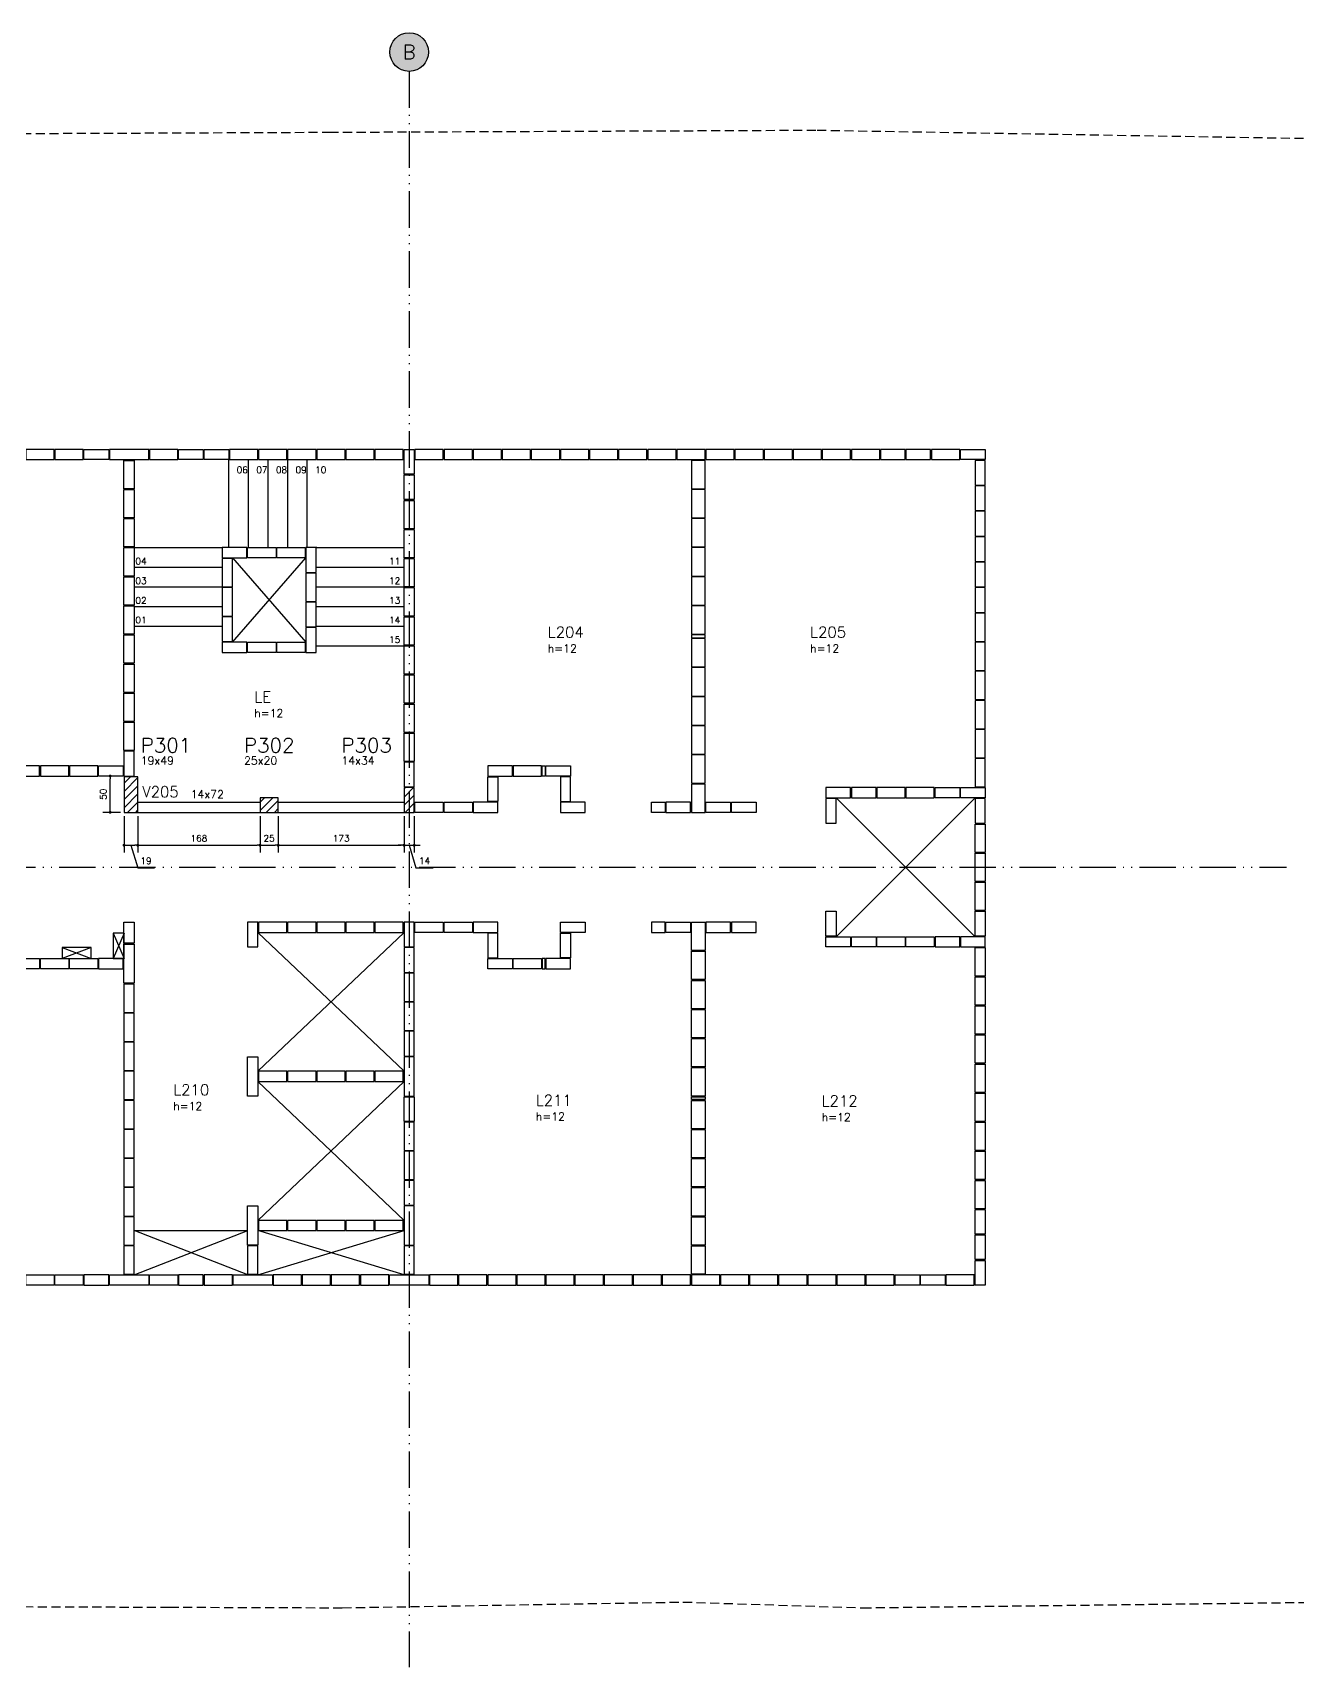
# Model space of a CAD drawing. Extents: x -15987 to 10579, y -7737 to -1189.
# Drawn here: x 7949 to 9688, y -7689 to -5442 of the extents above; entities that cross this region are included whole.
import ezdxf
from ezdxf.enums import TextEntityAlignment as Align

# ---------------------------------------------------------------- set-up
doc = ezdxf.new("R2010")
doc.units = 0
doc.header["$LTSCALE"] = 25
doc.linetypes.add('DASHED2', pattern=[0.375, 0.25, -0.125])
doc.linetypes.add('ESTILO_TQS_0004', pattern=[3.3, 2, -0.4, 0.05, -0.4, 0.05, -0.4])
for name, color, linetype in [('241', 2, 'Continuous'), ('COTA', 1, 'Continuous'), ('EIXOS', 1, 'ESTILO_TQS_0004'), ('H4', 254, 'Continuous'), ('IND-EIXOS', 2, 'Continuous'), ('L-D', 2, 'Continuous'), ('L-N', 4, 'Continuous'), ('Linha_fina', 1, 'Continuous'), ('P-D', 2, 'Continuous'), ('P-S', 5, 'Continuous'), ('Pena_1', 1, 'Continuous'), ('PIL-N', 4, 'Continuous'), ('PROJ', 252, 'Continuous'), ('T1', 2, 'Continuous'), ('TERRENO', 1, 'DASHED2'), ('TEXT-EIXOS', 3, 'Continuous'), ('VIG-D', 2, 'Continuous'), ('VIG-N', 4, 'Continuous'), ('VIGA', 3, 'Continuous')]:
    doc.layers.add(name, color=color, linetype=linetype)
doc.styles.add('COTA', font='romans.shx')
doc.styles.get("Standard").update_dxf_attribs({"font": 'romans.shx'})
doc.styles.add('Texto1', font='romans.shx', dxfattribs={"height": 9})
doc.dimstyles.new('forma', dxfattribs={"dimscale": 5, "dimtxt": 1.8, "dimasz": 0.8, "dimexe": 2, "dimexo": 1, "dimgap": 1, "dimtad": 1, "dimdec": 1, "dimzin": 9, "dimtxsty": 'COTA', "dimblk1": 'DOT', "dimblk2": 'DOT', "dimsah": 1, "dimcen": 0, "dimdle": 1, "dimclrd": 256, "dimclre": 256, "dimclrt": 2, "dimadec": 0, "dimazin": 0, "dimtfac": 1, "dimtdec": 0, "dimtmove": 0, "dimatfit": 3, "dimfxl": 1, "dimtolj": 1, "dimtzin": 0, "dimarcsym": 0})

# ---------------------------------------------------------------- blocks, each defined once
blk = doc.blocks.new('A$Cfd6049db')
at = {"layer": 'PROJ'}
for points in [[(-1750.9, -408), (-1711.9, -408), (-1711.9, -394), (-1750.9, -394), (-1750.9, -408)], [(-1710.9, -408), (-1671.9, -408), (-1671.9, -394), (-1710.9, -394), (-1710.9, -408)], [(-1636.9, -408), (-1670.9, -408), (-1670.9, -394), (-1636.9, -394), (-1636.9, -408)], [(-1581.9, -394), (-1635.9, -394), (-1635.9, -408), (-1581.9, -408), (-1581.9, -394)], [(-1580.9, -408), (-1541.9, -408), (-1541.9, -394), (-1580.9, -394), (-1580.9, -408)], [(-1506.9, -408), (-1540.9, -408), (-1540.9, -394), (-1506.9, -394), (-1506.9, -408)], [(-1471.9, -408), (-1505.9, -408), (-1505.9, -394), (-1471.9, -394), (-1471.9, -408)], [(-1470.9, -408), (-1431.9, -408), (-1431.9, -394), (-1470.9, -394), (-1470.9, -408)], [(-1430.9, -408), (-1391.9, -408), (-1391.9, -394), (-1430.9, -394), (-1430.9, -408)], [(-1390.9, -408), (-1351.9, -408), (-1351.9, -394), (-1390.9, -394), (-1390.9, -408)], [(-1350.9, -408), (-1311.9, -408), (-1311.9, -394), (-1350.9, -394), (-1350.9, -408)], [(-1310.9, -408), (-1271.9, -408), (-1271.9, -394), (-1310.9, -394), (-1310.9, -408)], [(-1270.9, -408), (-1231.9, -408), (-1231.9, -394), (-1270.9, -394), (-1270.9, -408)], [(-1216.9, -394), (-1216.9, -428), (-1230.9, -428), (-1230.9, -394), (-1216.9, -394)], [(-1215.9, -408), (-1176.9, -408), (-1176.9, -394), (-1215.9, -394), (-1215.9, -408)], [(-1175.9, -408), (-1136.9, -408), (-1136.9, -394), (-1175.9, -394), (-1175.9, -408)], [(-1135.9, -408), (-1096.9, -408), (-1096.9, -394), (-1135.9, -394), (-1135.9, -408)], [(-1095.9, -408), (-1056.9, -408), (-1056.9, -394), (-1095.9, -394), (-1095.9, -408)], [(-1055.9, -408), (-1016.9, -408), (-1016.9, -394), (-1055.9, -394), (-1055.9, -408)], [(-1015.9, -408), (-976.9, -408), (-976.9, -394), (-1015.9, -394), (-1015.9, -408)], [(-975.9, -408), (-936.9, -408), (-936.9, -394), (-975.9, -394), (-975.9, -408)], [(-935.9, -408), (-896.9, -408), (-896.9, -394), (-935.9, -394), (-935.9, -408)], [(-895.9, -408), (-856.9, -408), (-856.9, -394), (-895.9, -394), (-895.9, -408)], [(-855.9, -408), (-816.9, -408), (-816.9, -394), (-855.9, -394), (-855.9, -408)], [(-815.9, -408), (-776.9, -408), (-776.9, -394), (-815.9, -394), (-815.9, -408)], [(-775.9, -408), (-736.9, -408), (-736.9, -394), (-775.9, -394), (-775.9, -408)], [(-735.9, -408), (-696.9, -408), (-696.9, -394), (-735.9, -394), (-735.9, -408)], [(-695.9, -408), (-656.9, -408), (-656.9, -394), (-695.9, -394), (-695.9, -408)], [(-655.9, -408), (-616.9, -408), (-616.9, -394), (-655.9, -394), (-655.9, -408)], [(-615.9, -408), (-576.9, -408), (-576.9, -394), (-615.9, -394), (-615.9, -408)], [(-575.9, -408), (-541.9, -408), (-541.9, -394), (-575.9, -394), (-575.9, -408)], [(-540.9, -408), (-506.9, -408), (-506.9, -394), (-540.9, -394), (-540.9, -408)], [(-505.9, -408), (-466.9, -408), (-466.9, -394), (-505.9, -394), (-505.9, -408)], [(-431.9, -408), (-465.9, -408), (-465.9, -394), (-431.9, -394), (-431.9, -408)], [(-1615.9, -448), (-1615.9, -409), (-1601.9, -409), (-1601.9, -448), (-1615.9, -448)], [(-835.9, -409), (-835.9, -448), (-816.9, -448), (-816.9, -409), (-835.9, -409)], [(-431.9, -443), (-431.9, -409), (-445.9, -409), (-445.9, -443), (-431.9, -443)], [(-1615.9, -488), (-1615.9, -449), (-1601.9, -449), (-1601.9, -488), (-1615.9, -488)], [(-1216.9, -429), (-1216.9, -463), (-1230.9, -463), (-1230.9, -429), (-1216.9, -429)], [(-835.9, -449), (-835.9, -488), (-816.9, -488), (-816.9, -449), (-835.9, -449)], [(-431.9, -478), (-431.9, -444), (-445.9, -444), (-445.9, -478), (-431.9, -478)], [(-1230.9, -503), (-1230.9, -464), (-1216.9, -464), (-1216.9, -503), (-1230.9, -503)], [(-1615.9, -528), (-1615.9, -489), (-1601.9, -489), (-1601.9, -528), (-1615.9, -528)], [(-835.9, -489), (-835.9, -528), (-816.9, -528), (-816.9, -489), (-835.9, -489)], [(-431.9, -513), (-431.9, -479), (-445.9, -479), (-445.9, -513), (-431.9, -513)], [(-1230.9, -543), (-1230.9, -504), (-1216.9, -504), (-1216.9, -543), (-1230.9, -543)], [(-431.9, -548), (-431.9, -514), (-445.9, -514), (-445.9, -548), (-431.9, -548)], [(-1615.9, -568), (-1615.9, -529), (-1601.9, -529), (-1601.9, -568), (-1615.9, -568)], [(-1480.9, -543), (-1446.9, -543), (-1446.9, -529), (-1480.9, -529), (-1480.9, -543)], [(-1445.9, -529), (-1406.9, -529), (-1406.9, -543), (-1445.9, -543), (-1445.9, -529)], [(-1405.9, -529), (-1366.9, -529), (-1366.9, -543), (-1405.9, -543), (-1405.9, -529)], [(-1365.9, -529), (-1365.9, -563), (-1351.9, -563), (-1351.9, -529), (-1365.9, -529)], [(-835.9, -529), (-835.9, -568), (-816.9, -568), (-816.9, -529), (-835.9, -529)], [(-1466.9, -583), (-1466.9, -544), (-1480.9, -544), (-1480.9, -583), (-1466.9, -583)], [(-1230.9, -583), (-1230.9, -544), (-1216.9, -544), (-1216.9, -583), (-1230.9, -583)], [(-431.9, -583), (-431.9, -549), (-445.9, -549), (-445.9, -583), (-431.9, -583)], [(-1615.9, -608), (-1615.9, -569), (-1601.9, -569), (-1601.9, -608), (-1615.9, -608)], [(-1466.9, -623), (-1466.9, -584), (-1480.9, -584), (-1480.9, -623), (-1466.9, -623)], [(-1351.9, -603), (-1351.9, -564), (-1365.9, -564), (-1365.9, -603), (-1351.9, -603)], [(-1230.9, -623), (-1230.9, -584), (-1216.9, -584), (-1216.9, -623), (-1230.9, -623)], [(-835.9, -569), (-835.9, -608), (-816.9, -608), (-816.9, -569), (-835.9, -569)], [(-431.9, -618), (-431.9, -584), (-445.9, -584), (-445.9, -618), (-431.9, -618)], [(-1351.9, -638), (-1351.9, -604), (-1365.9, -604), (-1365.9, -638), (-1351.9, -638)], [(-1615.9, -648), (-1615.9, -609), (-1601.9, -609), (-1601.9, -648), (-1615.9, -648)], [(-1480.9, -624), (-1480.9, -658), (-1466.9, -658), (-1466.9, -624), (-1480.9, -624)], [(-1230.9, -663), (-1230.9, -624), (-1216.9, -624), (-1216.9, -663), (-1230.9, -663)], [(-835.9, -609), (-835.9, -648), (-816.9, -648), (-816.9, -609), (-835.9, -609)], [(-445.9, -619), (-445.9, -658), (-431.9, -658), (-431.9, -619), (-445.9, -619)], [(-1615.9, -688), (-1615.9, -649), (-1601.9, -649), (-1601.9, -688), (-1615.9, -688)], [(-1351.9, -673), (-1351.9, -639), (-1365.9, -639), (-1365.9, -673), (-1351.9, -673)], [(-816.9, -653), (-816.9, -649), (-835.9, -649), (-835.9, -653), (-816.9, -653)], [(-1480.9, -673), (-1446.9, -673), (-1446.9, -659), (-1480.9, -659), (-1480.9, -673)], [(-1445.9, -659), (-1406.9, -659), (-1406.9, -673), (-1445.9, -673), (-1445.9, -659)], [(-1405.9, -659), (-1366.9, -659), (-1366.9, -673), (-1405.9, -673), (-1405.9, -659)], [(-1230.9, -703), (-1230.9, -664), (-1216.9, -664), (-1216.9, -703), (-1230.9, -703)], [(-835.9, -654), (-835.9, -693), (-816.9, -693), (-816.9, -654), (-835.9, -654)], [(-445.9, -659), (-445.9, -698), (-431.9, -698), (-431.9, -659), (-445.9, -659)], [(-1615.9, -728), (-1615.9, -689), (-1601.9, -689), (-1601.9, -728), (-1615.9, -728)], [(-835.9, -694), (-835.9, -733), (-816.9, -733), (-816.9, -694), (-835.9, -694)], [(-1230.9, -743), (-1230.9, -704), (-1216.9, -704), (-1216.9, -743), (-1230.9, -743)], [(-445.9, -699), (-445.9, -738), (-431.9, -738), (-431.9, -699), (-445.9, -699)], [(-1615.9, -768), (-1615.9, -729), (-1601.9, -729), (-1601.9, -768), (-1615.9, -768)], [(-835.9, -734), (-835.9, -773), (-816.9, -773), (-816.9, -734), (-835.9, -734)], [(-445.9, -739), (-445.9, -778), (-431.9, -778), (-431.9, -739), (-445.9, -739)], [(-1230.9, -783), (-1230.9, -744), (-1216.9, -744), (-1216.9, -783), (-1230.9, -783)], [(-1615.9, -808), (-1615.9, -769), (-1601.9, -769), (-1601.9, -808), (-1615.9, -808)], [(-1230.9, -823), (-1230.9, -784), (-1216.9, -784), (-1216.9, -823), (-1230.9, -823)], [(-835.9, -774), (-835.9, -813), (-816.9, -813), (-816.9, -774), (-835.9, -774)], [(-445.9, -779), (-445.9, -818), (-431.9, -818), (-431.9, -779), (-445.9, -779)], [(-1615.9, -809), (-1615.9, -843), (-1601.9, -843), (-1601.9, -809), (-1615.9, -809)], [(-1731.9, -829), (-1770.9, -829), (-1770.9, -843), (-1731.9, -843), (-1731.9, -829)], [(-1691.9, -829), (-1730.9, -829), (-1730.9, -843), (-1691.9, -843), (-1691.9, -829)], [(-1651.9, -829), (-1690.9, -829), (-1690.9, -843), (-1651.9, -843), (-1651.9, -829)], [(-1650.9, -829), (-1616.9, -829), (-1616.9, -843), (-1650.9, -843), (-1650.9, -829)], [(-1216.9, -858), (-1216.9, -824), (-1230.9, -824), (-1230.9, -858), (-1216.9, -858)], [(-1115.9, -843), (-1081.9, -843), (-1081.9, -829), (-1115.9, -829), (-1115.9, -843)], [(-1080.9, -843), (-1041.9, -843), (-1041.9, -829), (-1080.9, -829), (-1080.9, -843)], [(-1040.9, -829), (-1036.9, -829), (-1036.9, -843), (-1040.9, -843), (-1040.9, -829)], [(-1001.9, -843), (-1035.9, -843), (-1035.9, -829), (-1001.9, -829), (-1001.9, -843)], [(-835.9, -814), (-835.9, -853), (-816.9, -853), (-816.9, -814), (-835.9, -814)], [(-445.9, -819), (-445.9, -858), (-431.9, -858), (-431.9, -819), (-445.9, -819)], [(-1115.9, -878), (-1115.9, -844), (-1101.9, -844), (-1101.9, -878), (-1115.9, -878)], [(-1001.9, -878), (-1001.9, -844), (-1015.9, -844), (-1015.9, -878), (-1001.9, -878)], [(-835.9, -854), (-835.9, -893), (-816.9, -893), (-816.9, -854), (-835.9, -854)], [(-650.9, -873), (-616.9, -873), (-616.9, -859), (-650.9, -859), (-650.9, -873)], [(-636.9, -908), (-636.9, -874), (-650.9, -874), (-650.9, -908), (-636.9, -908)], [(-615.9, -873), (-581.9, -873), (-581.9, -859), (-615.9, -859), (-615.9, -873)], [(-580.9, -873), (-541.9, -873), (-541.9, -859), (-580.9, -859), (-580.9, -873)], [(-540.9, -873), (-501.9, -873), (-501.9, -859), (-540.9, -859), (-540.9, -873)], [(-466.9, -873), (-500.9, -873), (-500.9, -859), (-466.9, -859), (-466.9, -873)], [(-431.9, -873), (-465.9, -873), (-465.9, -859), (-431.9, -859), (-431.9, -873)], [(-431.9, -908), (-431.9, -874), (-445.9, -874), (-445.9, -908), (-431.9, -908)], [(-1215.9, -879), (-1176.9, -879), (-1176.9, -893), (-1215.9, -893), (-1215.9, -879)], [(-1175.9, -879), (-1136.9, -879), (-1136.9, -893), (-1175.9, -893), (-1175.9, -879)], [(-1101.9, -879), (-1135.9, -879), (-1135.9, -893), (-1101.9, -893), (-1101.9, -879)], [(-1015.9, -893), (-981.9, -893), (-981.9, -879), (-1015.9, -879), (-1015.9, -893)], [(-890.9, -879), (-871.9, -879), (-871.9, -893), (-890.9, -893), (-890.9, -879)], [(-870.9, -893), (-836.9, -893), (-836.9, -879), (-870.9, -879), (-870.9, -893)], [(-781.9, -893), (-815.9, -893), (-815.9, -879), (-781.9, -879), (-781.9, -893)], [(-746.9, -893), (-780.9, -893), (-780.9, -879), (-746.9, -879), (-746.9, -893)], [(-445.9, -948), (-445.9, -909), (-431.9, -909), (-431.9, -948), (-445.9, -948)], [(-445.9, -988), (-445.9, -949), (-431.9, -949), (-431.9, -988), (-445.9, -988)], [(-445.9, -1028), (-445.9, -989), (-431.9, -989), (-431.9, -1028), (-445.9, -1028)], [(-636.9, -1029), (-636.9, -1063), (-650.9, -1063), (-650.9, -1029), (-636.9, -1029)], [(-431.9, -1029), (-431.9, -1063), (-445.9, -1063), (-445.9, -1029), (-431.9, -1029)], [(-1615.9, -1073), (-1615.9, -1044), (-1601.9, -1044), (-1601.9, -1073), (-1615.9, -1073)], [(-1445.9, -1044), (-1445.9, -1078), (-1431.9, -1078), (-1431.9, -1044), (-1445.9, -1044)], [(-1391.9, -1044), (-1430.9, -1044), (-1430.9, -1058), (-1391.9, -1058), (-1391.9, -1044)], [(-1351.9, -1044), (-1390.9, -1044), (-1390.9, -1058), (-1351.9, -1058), (-1351.9, -1044)], [(-1311.9, -1044), (-1350.9, -1044), (-1350.9, -1058), (-1311.9, -1058), (-1311.9, -1044)], [(-1271.9, -1044), (-1310.9, -1044), (-1310.9, -1058), (-1271.9, -1058), (-1271.9, -1044)], [(-1231.9, -1044), (-1270.9, -1044), (-1270.9, -1058), (-1231.9, -1058), (-1231.9, -1044)], [(-1230.9, -1044), (-1230.9, -1078), (-1216.9, -1078), (-1216.9, -1044), (-1230.9, -1044)], [(-1215.9, -1044), (-1176.9, -1044), (-1176.9, -1058), (-1215.9, -1058), (-1215.9, -1044)], [(-1175.9, -1044), (-1136.9, -1044), (-1136.9, -1058), (-1175.9, -1058), (-1175.9, -1044)], [(-1101.9, -1044), (-1135.9, -1044), (-1135.9, -1058), (-1101.9, -1058), (-1101.9, -1044)], [(-1015.9, -1044), (-981.9, -1044), (-981.9, -1058), (-1015.9, -1058), (-1015.9, -1044)], [(-890.9, -1058), (-871.9, -1058), (-871.9, -1044), (-890.9, -1044), (-890.9, -1058)], [(-870.9, -1044), (-836.9, -1044), (-836.9, -1058), (-870.9, -1058), (-870.9, -1044)], [(-835.9, -1083), (-835.9, -1044), (-816.9, -1044), (-816.9, -1083), (-835.9, -1083)], [(-781.9, -1044), (-815.9, -1044), (-815.9, -1058), (-781.9, -1058), (-781.9, -1044)], [(-746.9, -1044), (-780.9, -1044), (-780.9, -1058), (-746.9, -1058), (-746.9, -1044)], [(-1615.9, -1128), (-1615.9, -1074), (-1601.9, -1074), (-1601.9, -1128), (-1615.9, -1128)], [(-1115.9, -1059), (-1115.9, -1093), (-1101.9, -1093), (-1101.9, -1059), (-1115.9, -1059)], [(-1001.9, -1059), (-1001.9, -1093), (-1015.9, -1093), (-1015.9, -1059), (-1001.9, -1059)], [(-650.9, -1064), (-616.9, -1064), (-616.9, -1078), (-650.9, -1078), (-650.9, -1064)], [(-615.9, -1064), (-581.9, -1064), (-581.9, -1078), (-615.9, -1078), (-615.9, -1064)], [(-580.9, -1064), (-541.9, -1064), (-541.9, -1078), (-580.9, -1078), (-580.9, -1064)], [(-540.9, -1064), (-501.9, -1064), (-501.9, -1078), (-540.9, -1078), (-540.9, -1064)], [(-466.9, -1064), (-500.9, -1064), (-500.9, -1078), (-466.9, -1078), (-466.9, -1064)], [(-431.9, -1064), (-465.9, -1064), (-465.9, -1078), (-431.9, -1078), (-431.9, -1064)], [(-1731.9, -1108), (-1770.9, -1108), (-1770.9, -1094), (-1731.9, -1094), (-1731.9, -1108)], [(-1691.9, -1108), (-1730.9, -1108), (-1730.9, -1094), (-1691.9, -1094), (-1691.9, -1108)], [(-1651.9, -1108), (-1690.9, -1108), (-1690.9, -1094), (-1651.9, -1094), (-1651.9, -1108)], [(-1650.9, -1108), (-1616.9, -1108), (-1616.9, -1094), (-1650.9, -1094), (-1650.9, -1108)], [(-1230.9, -1079), (-1230.9, -1113), (-1216.9, -1113), (-1216.9, -1079), (-1230.9, -1079)], [(-1115.9, -1094), (-1081.9, -1094), (-1081.9, -1108), (-1115.9, -1108), (-1115.9, -1094)], [(-1080.9, -1094), (-1041.9, -1094), (-1041.9, -1108), (-1080.9, -1108), (-1080.9, -1094)], [(-1040.9, -1108), (-1036.9, -1108), (-1036.9, -1094), (-1040.9, -1094), (-1040.9, -1108)], [(-1001.9, -1094), (-1035.9, -1094), (-1035.9, -1108), (-1001.9, -1108), (-1001.9, -1094)], [(-835.9, -1123), (-835.9, -1084), (-816.9, -1084), (-816.9, -1123), (-835.9, -1123)], [(-445.9, -1118), (-445.9, -1079), (-431.9, -1079), (-431.9, -1118), (-445.9, -1118)], [(-1230.9, -1114), (-1230.9, -1153), (-1216.9, -1153), (-1216.9, -1114), (-1230.9, -1114)], [(-445.9, -1158), (-445.9, -1119), (-431.9, -1119), (-431.9, -1158), (-445.9, -1158)], [(-1615.9, -1129), (-1615.9, -1168), (-1601.9, -1168), (-1601.9, -1129), (-1615.9, -1129)], [(-835.9, -1163), (-835.9, -1124), (-816.9, -1124), (-816.9, -1163), (-835.9, -1163)], [(-1230.9, -1154), (-1230.9, -1193), (-1216.9, -1193), (-1216.9, -1154), (-1230.9, -1154)], [(-835.9, -1203), (-835.9, -1164), (-816.9, -1164), (-816.9, -1203), (-835.9, -1203)], [(-445.9, -1198), (-445.9, -1159), (-431.9, -1159), (-431.9, -1198), (-445.9, -1198)], [(-1615.9, -1169), (-1615.9, -1208), (-1601.9, -1208), (-1601.9, -1169), (-1615.9, -1169)], [(-1615.9, -1209), (-1615.9, -1248), (-1601.9, -1248), (-1601.9, -1209), (-1615.9, -1209)], [(-1230.9, -1194), (-1230.9, -1228), (-1216.9, -1228), (-1216.9, -1194), (-1230.9, -1194)], [(-835.9, -1243), (-835.9, -1204), (-816.9, -1204), (-816.9, -1243), (-835.9, -1243)], [(-445.9, -1238), (-445.9, -1199), (-431.9, -1199), (-431.9, -1238), (-445.9, -1238)], [(-1431.9, -1229), (-1431.9, -1283), (-1445.9, -1283), (-1445.9, -1229), (-1431.9, -1229)], [(-1230.9, -1229), (-1230.9, -1283), (-1216.9, -1283), (-1216.9, -1229), (-1230.9, -1229)], [(-1615.9, -1249), (-1615.9, -1288), (-1601.9, -1288), (-1601.9, -1249), (-1615.9, -1249)], [(-1391.9, -1249), (-1430.9, -1249), (-1430.9, -1263), (-1391.9, -1263), (-1391.9, -1249)], [(-1351.9, -1249), (-1390.9, -1249), (-1390.9, -1263), (-1351.9, -1263), (-1351.9, -1249)], [(-1311.9, -1249), (-1350.9, -1249), (-1350.9, -1263), (-1311.9, -1263), (-1311.9, -1249)], [(-1271.9, -1249), (-1310.9, -1249), (-1310.9, -1263), (-1271.9, -1263), (-1271.9, -1249)], [(-1231.9, -1249), (-1270.9, -1249), (-1270.9, -1263), (-1231.9, -1263), (-1231.9, -1249)], [(-835.9, -1283), (-835.9, -1244), (-816.9, -1244), (-816.9, -1283), (-835.9, -1283)], [(-445.9, -1278), (-445.9, -1239), (-431.9, -1239), (-431.9, -1278), (-445.9, -1278)], [(-445.9, -1318), (-445.9, -1279), (-431.9, -1279), (-431.9, -1318), (-445.9, -1318)], [(-1615.9, -1289), (-1615.9, -1328), (-1601.9, -1328), (-1601.9, -1289), (-1615.9, -1289)], [(-1230.9, -1318), (-1230.9, -1284), (-1216.9, -1284), (-1216.9, -1318), (-1230.9, -1318)], [(-816.9, -1284), (-816.9, -1288), (-835.9, -1288), (-835.9, -1284), (-816.9, -1284)], [(-835.9, -1328), (-835.9, -1289), (-816.9, -1289), (-816.9, -1328), (-835.9, -1328)], [(-1230.9, -1319), (-1230.9, -1358), (-1216.9, -1358), (-1216.9, -1319), (-1230.9, -1319)], [(-445.9, -1358), (-445.9, -1319), (-431.9, -1319), (-431.9, -1358), (-445.9, -1358)], [(-1615.9, -1329), (-1615.9, -1368), (-1601.9, -1368), (-1601.9, -1329), (-1615.9, -1329)], [(-835.9, -1368), (-835.9, -1329), (-816.9, -1329), (-816.9, -1368), (-835.9, -1368)], [(-1615.9, -1369), (-1615.9, -1408), (-1601.9, -1408), (-1601.9, -1369), (-1615.9, -1369)], [(-1230.9, -1359), (-1230.9, -1398), (-1216.9, -1398), (-1216.9, -1359), (-1230.9, -1359)], [(-835.9, -1408), (-835.9, -1369), (-816.9, -1369), (-816.9, -1408), (-835.9, -1408)], [(-445.9, -1398), (-445.9, -1359), (-431.9, -1359), (-431.9, -1398), (-445.9, -1398)], [(-1615.9, -1409), (-1615.9, -1448), (-1601.9, -1448), (-1601.9, -1409), (-1615.9, -1409)], [(-1230.9, -1399), (-1230.9, -1433), (-1216.9, -1433), (-1216.9, -1399), (-1230.9, -1399)], [(-835.9, -1448), (-835.9, -1409), (-816.9, -1409), (-816.9, -1448), (-835.9, -1448)], [(-445.9, -1438), (-445.9, -1399), (-431.9, -1399), (-431.9, -1438), (-445.9, -1438)], [(-1431.9, -1434), (-1431.9, -1488), (-1445.9, -1488), (-1445.9, -1434), (-1431.9, -1434)], [(-1230.9, -1434), (-1230.9, -1488), (-1216.9, -1488), (-1216.9, -1434), (-1230.9, -1434)], [(-1615.9, -1449), (-1615.9, -1488), (-1601.9, -1488), (-1601.9, -1449), (-1615.9, -1449)], [(-1391.9, -1454), (-1430.9, -1454), (-1430.9, -1468), (-1391.9, -1468), (-1391.9, -1454)], [(-1351.9, -1454), (-1390.9, -1454), (-1390.9, -1468), (-1351.9, -1468), (-1351.9, -1454)], [(-1311.9, -1454), (-1350.9, -1454), (-1350.9, -1468), (-1311.9, -1468), (-1311.9, -1454)], [(-1271.9, -1454), (-1310.9, -1454), (-1310.9, -1468), (-1271.9, -1468), (-1271.9, -1454)], [(-1231.9, -1454), (-1270.9, -1454), (-1270.9, -1468), (-1231.9, -1468), (-1231.9, -1454)], [(-835.9, -1488), (-835.9, -1449), (-816.9, -1449), (-816.9, -1488), (-835.9, -1488)], [(-445.9, -1473), (-445.9, -1439), (-431.9, -1439), (-431.9, -1473), (-445.9, -1473)], [(-445.9, -1508), (-445.9, -1474), (-431.9, -1474), (-431.9, -1508), (-445.9, -1508)], [(-1615.9, -1489), (-1615.9, -1528), (-1601.9, -1528), (-1601.9, -1489), (-1615.9, -1489)], [(-1445.9, -1489), (-1445.9, -1528), (-1431.9, -1528), (-1431.9, -1489), (-1445.9, -1489)], [(-1230.9, -1489), (-1230.9, -1528), (-1216.9, -1528), (-1216.9, -1489), (-1230.9, -1489)], [(-835.9, -1528), (-835.9, -1489), (-816.9, -1489), (-816.9, -1528), (-835.9, -1528)], [(-445.9, -1543), (-445.9, -1509), (-431.9, -1509), (-431.9, -1543), (-445.9, -1543)], [(-1750.9, -1529), (-1711.9, -1529), (-1711.9, -1543), (-1750.9, -1543), (-1750.9, -1529)], [(-1710.9, -1529), (-1671.9, -1529), (-1671.9, -1543), (-1710.9, -1543), (-1710.9, -1529)], [(-1636.9, -1529), (-1670.9, -1529), (-1670.9, -1543), (-1636.9, -1543), (-1636.9, -1529)], [(-1581.9, -1543), (-1635.9, -1543), (-1635.9, -1529), (-1581.9, -1529), (-1581.9, -1543)], [(-1580.9, -1529), (-1541.9, -1529), (-1541.9, -1543), (-1580.9, -1543), (-1580.9, -1529)], [(-1506.9, -1529), (-1540.9, -1529), (-1540.9, -1543), (-1506.9, -1543), (-1506.9, -1529)], [(-1466.9, -1529), (-1505.9, -1529), (-1505.9, -1543), (-1466.9, -1543), (-1466.9, -1529)], [(-1411.9, -1543), (-1465.9, -1543), (-1465.9, -1529), (-1411.9, -1529), (-1411.9, -1543)], [(-1371.9, -1529), (-1410.9, -1529), (-1410.9, -1543), (-1371.9, -1543), (-1371.9, -1529)], [(-1331.9, -1529), (-1370.9, -1529), (-1370.9, -1543), (-1331.9, -1543), (-1331.9, -1529)], [(-1291.9, -1529), (-1330.9, -1529), (-1330.9, -1543), (-1291.9, -1543), (-1291.9, -1529)], [(-1251.9, -1529), (-1290.9, -1529), (-1290.9, -1543), (-1251.9, -1543), (-1251.9, -1529)], [(-1196.9, -1543), (-1250.9, -1543), (-1250.9, -1529), (-1196.9, -1529), (-1196.9, -1543)], [(-1156.9, -1529), (-1195.9, -1529), (-1195.9, -1543), (-1156.9, -1543), (-1156.9, -1529)], [(-1116.9, -1529), (-1155.9, -1529), (-1155.9, -1543), (-1116.9, -1543), (-1116.9, -1529)], [(-1076.9, -1529), (-1115.9, -1529), (-1115.9, -1543), (-1076.9, -1543), (-1076.9, -1529)], [(-1036.9, -1529), (-1075.9, -1529), (-1075.9, -1543), (-1036.9, -1543), (-1036.9, -1529)], [(-996.9, -1529), (-1035.9, -1529), (-1035.9, -1543), (-996.9, -1543), (-996.9, -1529)], [(-956.9, -1529), (-995.9, -1529), (-995.9, -1543), (-956.9, -1543), (-956.9, -1529)], [(-916.9, -1529), (-955.9, -1529), (-955.9, -1543), (-916.9, -1543), (-916.9, -1529)], [(-876.9, -1529), (-915.9, -1529), (-915.9, -1543), (-876.9, -1543), (-876.9, -1529)], [(-836.9, -1529), (-875.9, -1529), (-875.9, -1543), (-836.9, -1543), (-836.9, -1529)], [(-796.9, -1529), (-835.9, -1529), (-835.9, -1543), (-796.9, -1543), (-796.9, -1529)], [(-756.9, -1529), (-795.9, -1529), (-795.9, -1543), (-756.9, -1543), (-756.9, -1529)], [(-716.9, -1529), (-755.9, -1529), (-755.9, -1543), (-716.9, -1543), (-716.9, -1529)], [(-676.9, -1529), (-715.9, -1529), (-715.9, -1543), (-676.9, -1543), (-676.9, -1529)], [(-636.9, -1529), (-675.9, -1529), (-675.9, -1543), (-636.9, -1543), (-636.9, -1529)], [(-596.9, -1529), (-635.9, -1529), (-635.9, -1543), (-596.9, -1543), (-596.9, -1529)], [(-556.9, -1529), (-595.9, -1529), (-595.9, -1543), (-556.9, -1543), (-556.9, -1529)], [(-521.9, -1543), (-555.9, -1543), (-555.9, -1529), (-521.9, -1529), (-521.9, -1543)], [(-486.9, -1543), (-520.9, -1543), (-520.9, -1529), (-486.9, -1529), (-486.9, -1543)], [(-446.9, -1529), (-485.9, -1529), (-485.9, -1543), (-446.9, -1543), (-446.9, -1529)]]:
    blk.add_lwpolyline(points, dxfattribs=at)
blk = doc.blocks.new('_Dot')
at = {"color": 0, "linetype": 'ByBlock', "lineweight": -2}
blk.add_line((-0.5, 0), (-1, 0), dxfattribs=at)
at = {"color": 0, "linetype": 'ByBlock', "const_width": 0.5}
blk.add_lwpolyline([(-0.25, 0, 1), (0.25, 0, 1)], format="xyb", close=True, dxfattribs=at)
blk = doc.blocks.new('*D61')
at = {"layer": 'COTA', "lineweight": -2, "transparency": 16777216}
for p, q in [((8074.5, -6518.6), (8074.5, -6568.8)), ((8093.5, -6518.6), (8093.5, -6568.8)), ((8078.5, -6558.8), (8089.5, -6558.8)), ((8084, -6558.8), (8093.3, -6589.8)), ((8093.3, -6589.8), (8116.2, -6589.8))]:
    blk.add_line(p, q, dxfattribs=at)
at = {"layer": 'Defpoints', "color": 0, "transparency": 16777216}
for p in [(8074.5, -6513.6), (8093.5, -6513.6), (8093.5, -6558.8)]:
    blk.add_point(p, dxfattribs=at)
at = {"layer": 'COTA', "lineweight": -2, "transparency": 16777216, "xscale": 4, "yscale": 4, "zscale": 4, "rotation": 180}
blk.add_blockref('_Dot', (8074.5, -6558.8), dxfattribs=at)
at = {"layer": 'COTA', "lineweight": -2, "transparency": 16777216, "xscale": 4, "yscale": 4, "zscale": 4}
blk.add_blockref('_Dot', (8093.5, -6558.8), dxfattribs=at)
at = {"layer": 'COTA', "color": 2, "transparency": 16777216, "insert": (8104.7, -6580.3), "char_height": 9, "attachment_point": 5, "style": 'COTA'}
blk.add_mtext('\\A1;19 ', dxfattribs=at)
blk = doc.blocks.new('*D62')
at = {"layer": 'COTA', "lineweight": -2, "transparency": 16777216}
for p, q in [((8093.5, -6518.6), (8093.5, -6568.8)), ((8261.5, -6518.6), (8261.5, -6568.8)), ((8097.5, -6558.8), (8257.5, -6558.8))]:
    blk.add_line(p, q, dxfattribs=at)
at = {"layer": 'Defpoints', "color": 0, "transparency": 16777216}
for p in [(8093.5, -6513.6), (8261.5, -6513.6), (8261.5, -6558.8)]:
    blk.add_point(p, dxfattribs=at)
at = {"layer": 'COTA', "lineweight": -2, "transparency": 16777216, "xscale": 4, "yscale": 4, "zscale": 4, "rotation": 180}
blk.add_blockref('_Dot', (8093.5, -6558.8), dxfattribs=at)
at = {"layer": 'COTA', "lineweight": -2, "transparency": 16777216, "xscale": 4, "yscale": 4, "zscale": 4}
blk.add_blockref('_Dot', (8261.5, -6558.8), dxfattribs=at)
at = {"layer": 'COTA', "color": 2, "transparency": 16777216, "insert": (8177.5, -6549.3), "char_height": 9, "attachment_point": 5, "style": 'COTA'}
blk.add_mtext('\\A1;168 ', dxfattribs=at)
blk = doc.blocks.new('*D63')
at = {"layer": 'COTA', "lineweight": -2, "transparency": 16777216}
for p, q in [((8261.5, -6518.6), (8261.5, -6568.8)), ((8286.5, -6518.6), (8286.5, -6568.8)), ((8265.5, -6558.8), (8282.5, -6558.8))]:
    blk.add_line(p, q, dxfattribs=at)
at = {"layer": 'Defpoints', "color": 0, "transparency": 16777216}
for p in [(8261.5, -6513.6), (8286.5, -6513.6), (8286.5, -6558.8)]:
    blk.add_point(p, dxfattribs=at)
at = {"layer": 'COTA', "lineweight": -2, "transparency": 16777216, "xscale": 4, "yscale": 4, "zscale": 4, "rotation": 180}
blk.add_blockref('_Dot', (8261.5, -6558.8), dxfattribs=at)
at = {"layer": 'COTA', "lineweight": -2, "transparency": 16777216, "xscale": 4, "yscale": 4, "zscale": 4}
blk.add_blockref('_Dot', (8286.5, -6558.8), dxfattribs=at)
at = {"layer": 'COTA', "color": 2, "transparency": 16777216, "insert": (8274, -6549.3), "char_height": 9, "attachment_point": 5, "style": 'COTA'}
blk.add_mtext('\\A1;25 ', dxfattribs=at)
blk = doc.blocks.new('*D64')
at = {"layer": 'COTA', "lineweight": -2, "transparency": 16777216}
for p, q in [((8286.5, -6518.6), (8286.5, -6568.8)), ((8459.5, -6518.6), (8459.5, -6568.8)), ((8290.5, -6558.8), (8455.5, -6558.8))]:
    blk.add_line(p, q, dxfattribs=at)
at = {"layer": 'Defpoints', "color": 0, "transparency": 16777216}
for p in [(8286.5, -6513.6), (8459.5, -6513.6), (8459.5, -6558.8)]:
    blk.add_point(p, dxfattribs=at)
at = {"layer": 'COTA', "lineweight": -2, "transparency": 16777216, "xscale": 4, "yscale": 4, "zscale": 4, "rotation": 180}
blk.add_blockref('_Dot', (8286.5, -6558.8), dxfattribs=at)
at = {"layer": 'COTA', "lineweight": -2, "transparency": 16777216, "xscale": 4, "yscale": 4, "zscale": 4}
blk.add_blockref('_Dot', (8459.5, -6558.8), dxfattribs=at)
at = {"layer": 'COTA', "color": 2, "transparency": 16777216, "insert": (8373, -6549.3), "char_height": 9, "attachment_point": 5, "style": 'COTA'}
blk.add_mtext('\\A1;173 ', dxfattribs=at)
blk = doc.blocks.new('*D65')
at = {"layer": 'COTA', "lineweight": -2, "transparency": 16777216}
for p, q in [((8459.5, -6518.6), (8459.5, -6568.8)), ((8473.5, -6518.6), (8473.5, -6568.8)), ((8455.5, -6558.8), (8451.5, -6558.8)), ((8459.5, -6558.8), (8473.5, -6558.8)), ((8459.5, -6558.8), (8473.5, -6558.8)), ((8466.5, -6558.8), (8475.8, -6589.8)), ((8477.5, -6558.8), (8481.5, -6558.8)), ((8475.8, -6589.8), (8499.5, -6589.8))]:
    blk.add_line(p, q, dxfattribs=at)
at = {"layer": 'Defpoints', "color": 0, "transparency": 16777216}
for p in [(8459.5, -6513.6), (8473.5, -6513.6), (8473.5, -6558.8)]:
    blk.add_point(p, dxfattribs=at)
at = {"layer": 'COTA', "lineweight": -2, "transparency": 16777216, "xscale": 4, "yscale": 4, "zscale": 4}
blk.add_blockref('_Dot', (8459.5, -6558.8), dxfattribs=at)
at = {"layer": 'COTA', "lineweight": -2, "transparency": 16777216, "xscale": 4, "yscale": 4, "zscale": 4, "rotation": 180}
blk.add_blockref('_Dot', (8473.5, -6558.8), dxfattribs=at)
at = {"layer": 'COTA', "color": 2, "transparency": 16777216, "insert": (8487.7, -6580.3), "char_height": 9, "attachment_point": 5, "style": 'COTA'}
blk.add_mtext('\\A1;14 ', dxfattribs=at)
blk = doc.blocks.new('*D66')
at = {"layer": 'COTA', "lineweight": -2, "transparency": 16777216}
for p, q in [((8068.5, -6463.6), (8045.5, -6463.6)), ((8055.5, -6509.6), (8055.5, -6467.6)), ((8069.5, -6513.6), (8045.5, -6513.6))]:
    blk.add_line(p, q, dxfattribs=at)
at = {"layer": 'Defpoints', "color": 0, "transparency": 16777216}
for p in [(8055.5, -6463.6), (8073.5, -6463.6), (8074.5, -6513.6)]:
    blk.add_point(p, dxfattribs=at)
at = {"layer": 'COTA', "lineweight": -2, "transparency": 16777216, "xscale": 4, "yscale": 4, "zscale": 4}
for p, rotation in [((8055.5, -6463.6), 90), ((8055.5, -6513.6), 270)]:
    blk.add_blockref('_Dot', p, dxfattribs=dict(at, rotation=rotation))
at = {"layer": 'COTA', "color": 2, "transparency": 16777216, "insert": (8046, -6488.6), "char_height": 9, "attachment_point": 5, "rotation": 90, "style": 'COTA'}
blk.add_mtext('\\A1;50 ', dxfattribs=at)

msp = doc.modelspace()

# ---------------------------------------------------------------- hatches: boundary and pattern name
at = {"layer": 'COTA'}
h = msp.add_hatch(dxfattribs=at)
h.set_pattern_fill('ANSI31', color=256, scale=2.5)
h.paths.add_polyline_path([(8093.52, -6464.6), (8074.52, -6464.6), (8074.52, -6513.6), (8093.52, -6513.6)])
h = msp.add_hatch(dxfattribs=at)
h.set_pattern_fill('ANSI31', color=256, scale=2.5)
h.paths.add_polyline_path([(8286.52, -6513.6), (8286.52, -6493.6), (8261.52, -6493.6), (8261.52, -6513.6)])
h = msp.add_hatch(dxfattribs=at)
h.set_pattern_fill('ANSI31', color=256, scale=2.5)
h.paths.add_polyline_path([(8459.52, -6513.6), (8473.52, -6513.6), (8473.52, -6479.6), (8459.52, -6479.6)])
at = {"layer": 'H4'}
h = msp.add_hatch(color=256, dxfattribs=at)
edge = h.paths.add_edge_path()
edge.add_arc((8466.52, -5468.14), 26.59, 0, 360)

# ---------------------------------------------------------------- linework, layer by layer
at = {"layer": '241'}
msp.add_line((8338.52, -6148.6), (8338.52, -6149.6), dxfattribs=at)
for points in [[(8218.52, -6149.6), (8218.52, -6028.6)], [(8245.52, -6149.6), (8245.52, -6028.6)], [(8272.52, -6149.6), (8272.52, -6028.6)], [(8299.52, -6149.6), (8299.52, -6028.6)], [(8326.52, -6149.6), (8326.52, -6028.6)], [(8088.52, -6149.6), (8209.52, -6149.6)], [(8338.52, -6149.6), (8459.52, -6149.6)], [(8088.52, -6176.6), (8209.52, -6176.6)], [(8338.52, -6176.6), (8459.52, -6176.6)], [(8088.52, -6203.6), (8209.52, -6203.6)], [(8338.52, -6203.6), (8459.52, -6203.6)], [(8088.52, -6230.6), (8209.52, -6230.6)], [(8338.52, -6230.6), (8459.52, -6230.6)], [(8088.52, -6257.6), (8209.52, -6257.6)], [(8338.52, -6257.6), (8459.52, -6257.6)], [(8338.52, -6284.6), (8459.52, -6284.6)]]:
    msp.add_lwpolyline(points, dxfattribs=at)
at = {"layer": 'EIXOS'}
for p, q in [((8466.52, -5494.67), (8466.52, -7689.12)), ((5427.92, -6589.1), (9672.89, -6589.1))]:
    msp.add_line(p, q, dxfattribs=at)
at = {"layer": 'IND-EIXOS'}
msp.add_circle((8466.52, -5468.14), 26.59, dxfattribs=at)
at = {"layer": 'Linha_fina'}
for points in [[(8223.52, -6279.57), (8324.52, -6163.6)], [(8223.52, -6163.6), (8324.52, -6279.57)], [(9053.52, -6493.6), (9244.52, -6684.6)], [(9053.52, -6684.6), (9244.52, -6493.6)], [(8258.52, -6869.6), (8459.52, -6678.6)], [(8459.52, -6869.6), (8258.52, -6678.6)], [(8258.52, -7074.6), (8459.52, -6883.6)], [(8459.52, -7074.6), (8258.52, -6883.6)], [(8088.52, -7149.6), (8244.52, -7088.58)], [(8244.52, -7149.6), (8088.52, -7088.58)], [(8258.52, -7149.6), (8459.52, -7088.6)], [(8459.52, -7149.6), (8258.52, -7088.6)]]:
    msp.add_lwpolyline(points, dxfattribs=at)
at = {"layer": 'P-S'}
for points in [[(8074.52, -6513.6), (8093.52, -6513.6), (8093.52, -6464.6), (8074.52, -6464.6), (8074.52, -6513.6)], [(8261.52, -6513.6), (8286.52, -6513.6), (8286.52, -6493.6), (8261.52, -6493.6), (8261.52, -6513.6)], [(8459.52, -6513.6), (8473.52, -6513.6), (8473.52, -6479.6), (8459.52, -6479.6), (8459.52, -6513.6)]]:
    msp.add_lwpolyline(points, dxfattribs=at)
at = {"layer": 'Pena_1'}
for points in [[(8059.52, -6679.6), (8059.52, -6714.6), (8074.52, -6714.6), (8074.52, -6679.6), (8059.52, -6679.6)], [(8059.52, -6679.6), (8074.52, -6714.6)], [(8074.52, -6679.6), (8059.52, -6714.6)], [(7989.47, -6699.6), (7989.47, -6714.6), (8029.47, -6714.6), (8029.47, -6699.6), (7989.47, -6699.6)], [(7989.47, -6699.6), (8029.47, -6714.6)], [(8029.47, -6699.6), (7989.47, -6714.6)]]:
    msp.add_lwpolyline(points, dxfattribs=at)
at = {"layer": 'TERRENO', "linetype": 'DASHED2', "ltscale": 2}
msp.add_lwpolyline([(7899.7, -7605.56), (8137.16, -7606.46), (8374.62, -7607.28), (8842.89, -7599.37), (9089.44, -7607.28), (10021.12, -7595.9), (10334.18, -7588.63), (10436.7, -7599.32), (10458.36, -6870.12), (10449.9, -6869.21), (10485.38, -6540.08), (10502.87, -6454.87), (10554.85, -5902.42), (10578.78, -5587.19), (10033.18, -5580.33), (10033.51, -5592.87), (9025.53, -5576), (8359.47, -5578.84), (7610.11, -5581.94)], dxfattribs=at)
at = {"layer": 'VIGA'}
for points in [[(8093.52, -6499.6), (8261.52, -6499.6)], [(8093.52, -6513.6), (8261.52, -6513.6)], [(8286.52, -6499.6), (8459.52, -6499.6)], [(8286.52, -6513.6), (8459.52, -6513.6)], [(8088.52, -7088.58), (8244.52, -7088.58)]]:
    msp.add_lwpolyline(points, dxfattribs=at)

# ---------------------------------------------------------------- block references
msp.add_blockref('A$Cfd6049db', (9690.38, -5620.61))

# ---------------------------------------------------------------- texts
at = {"layer": 'L-D'}
for p in [(8657.09, -6293.73), (9017.76, -6293.73), (8253.49, -6382.75), (8142.15, -6923.02), (8640.66, -6937.35), (9033.59, -6938.25)]:
    msp.add_text('h=12', height=11, dxfattribs=at).set_placement(p)
at = {"layer": 'L-N'}
for s, p in [('L204', (8657.09, -6273.33)), ('L205', (9017.76, -6273.33)), ('LE', (8253.49, -6362.35)), ('L210', (8142.15, -6902.62)), ('L211', (8640.66, -6916.95)), ('L212', (9033.59, -6917.85))]:
    msp.add_text(s, height=15, dxfattribs=at).set_placement(p)
at = {"layer": 'P-D', "linetype": 'Continuous'}
for s, p in [('19x49', (8097.51, -6447.9, 0.02)), ('25x20', (8239.46, -6447.9, 0.02)), ('14x34', (8373.38, -6447.9, 0.02))]:
    msp.add_text(s, height=11, dxfattribs=at).set_placement(p)
at = {"layer": 'PIL-N', "linetype": 'Continuous'}
for s, p in [('P301', (8097.51, -6431.4, 0.02)), ('P302', (8239.46, -6431.4, 0.02)), ('P303', (8373.38, -6431.4, 0.02))]:
    msp.add_text(s, height=20, dxfattribs=at).set_placement(p)
at = {"layer": 'T1', "style": 'Texto1'}
for s, p in [('06', (8237.03, -6047.18)), ('07', (8264.03, -6047.18)), ('08', (8291.03, -6047.18)), ('09', (8318.03, -6047.18)), ('10', (8345.03, -6047.18)), ('04', (8097.89, -6172.62, 0.04)), ('11', (8446.57, -6172.62, 0.04)), ('03', (8097.89, -6199.62, 0.04)), ('12', (8446.57, -6199.62, 0.04)), ('02', (8097.89, -6226.62, 0.04)), ('13', (8446.57, -6226.62, 0.04)), ('01', (8097.89, -6253.62, 0.04)), ('14', (8446.57, -6253.62, 0.04)), ('15', (8446.57, -6280.62, 0.04))]:
    msp.add_text(s, height=9, dxfattribs=at).set_placement(p, align=Align.CENTER)
at = {"layer": 'TEXT-EIXOS'}
msp.add_text('B', height=20, dxfattribs=at).set_placement((8466.41, -5468.14), align=Align.MIDDLE_CENTER)
at = {"layer": 'VIG-D', "linetype": 'Continuous'}
msp.add_text('14x72', height=11, dxfattribs=at).set_placement((8166.07, -6494.24, -0.02))
at = {"layer": 'VIG-N', "linetype": 'Continuous'}
msp.add_text('V205', height=15, dxfattribs=at).set_placement((8099.59, -6492.76, -0.02))

# ---------------------------------------------------------------- dimensions: what is measured, and where the dimension line sits
at = {"layer": 'COTA'}
dim = msp.add_linear_dim(base=(8055.51, -6463.6), p1=(8074.52, -6513.6), p2=(8073.52, -6463.6), angle=90, dimstyle='forma', override={"dimpost": ' '}, dxfattribs=at)
dim.commit()
dim.dimension.update_dxf_attribs({"geometry": '*D66', "text_midpoint": (8046.01, -6488.6)})
for base, p1, p2, picture, middle in [((8093.52, -6558.83), (8074.52, -6513.6), (8093.52, -6513.6), '*D61', (8098.32, -6580.33)), ((8261.52, -6558.83), (8093.52, -6513.6), (8261.52, -6513.6), '*D62', (8177.52, -6549.33)), ((8286.52, -6558.83), (8261.52, -6513.6), (8286.52, -6513.6), '*D63', (8274.02, -6549.33)), ((8459.52, -6558.83), (8286.52, -6513.6), (8459.52, -6513.6), '*D64', (8373.02, -6549.33)), ((8473.52, -6558.83), (8459.52, -6513.6), (8473.52, -6513.6), '*D65', (8480.82, -6580.33))]:
    dim = msp.add_linear_dim(base=base, p1=p1, p2=p2, dimstyle='forma', override={"dimpost": ' ', "dimtmove": 1}, dxfattribs=at)
    dim.commit()
    dim.dimension.update_dxf_attribs({"geometry": picture, "text_midpoint": middle})

doc.saveas('drawing.dxf')
